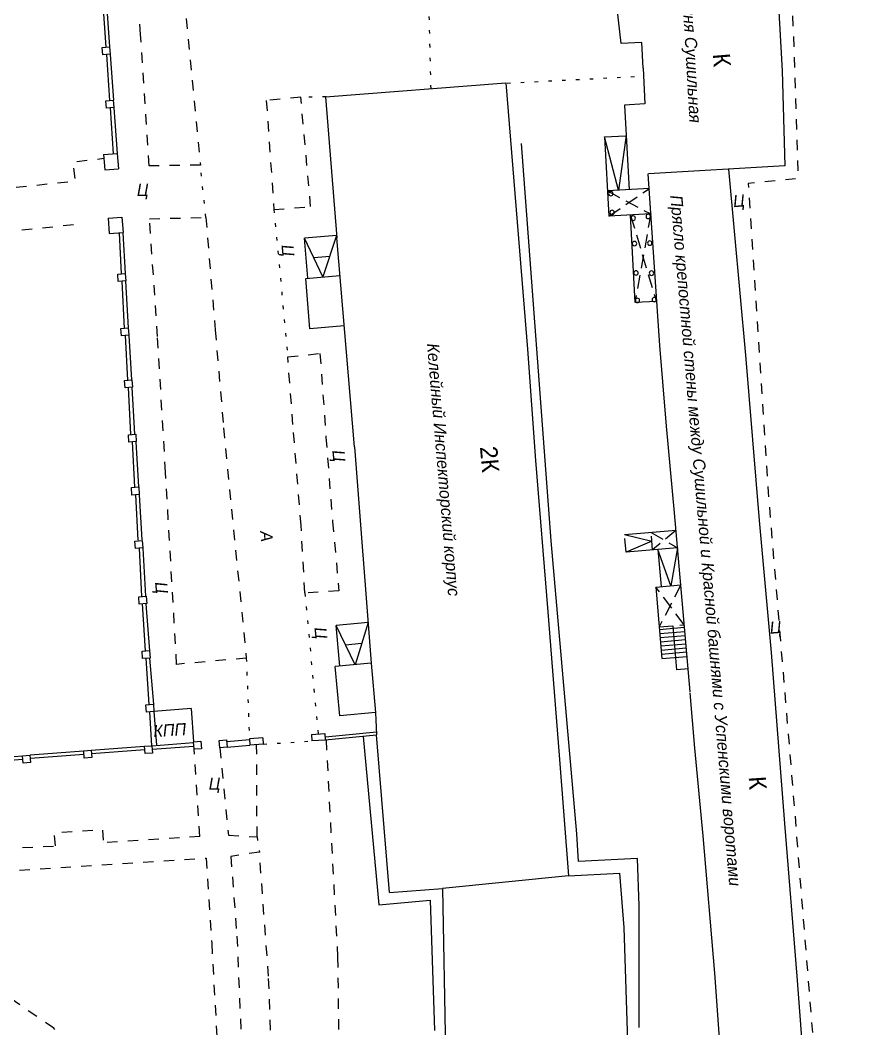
# Model space of a CAD drawing. Header units: metres. Extents: x 2227888 to 2228620, y 529759 to 530801.
# Drawn here: x 2228326.2 to 2228387.1, y 530421 to 530494.2 of the extents above; entities that cross this region are included whole.
import ezdxf

# ---------------------------------------------------------------- set-up
doc = ezdxf.new("R2010")
doc.units = ezdxf.units.M
doc.header["$LTSCALE"] = 0.5
for name, pattern in [('189_3', [3, 1.5, -1.5]), ('22', [3, 2, -1]), ('24', [3, 1.5, -1.5]), ('366', [2, 0.5, -1.5]), ('CONTI', [0]), ('L2X1', [3, 2, -1])]:
    doc.linetypes.add(name, pattern=pattern)
for name, color, linetype in [('КУЛЬТ_РИТУАЛ', 252, 'CONTI'), ('ОГРАЖДЕНИЯ', 252, 'CONTI'), ('СКЛАДСКИЕ', 252, 'CONTI'), ('ТРОТУАРЫ', 252, 'CONTI')]:
    doc.layers.add(name, color=color, linetype=linetype)
doc.styles.add('БМ431', font='', dxfattribs={"height": 0.875})
doc.styles.add('рубленый', font='', dxfattribs={"height": 1})
doc.styles.get('БМ431').set_extended_font_data('Bm431', italic=True)
doc.styles.get('рубленый').set_extended_font_data('P131')
doc.linetypes.add('280', pattern='A,2,[9,GUGK.shx,S=0.25,R=0,X=0,Y=0.5],2,0', length=4)
doc.linetypes.add('84a_2', pattern='A,0.001,[5,GUGK.shx,S=0.9,R=225,X=0,Y=0],0.5,[5,GUGK.shx,S=0.4,R=225,X=0,Y=0],0.5', length=1.001)

msp = doc.modelspace()

# ---------------------------------------------------------------- linework, layer by layer
at = {"layer": 'КУЛЬТ_РИТУАЛ', "extrusion": (-2.03036e-17, 5.69296e-17, -1)}
for p, q in [((2228348.388, 530488.638), (2228361.458, 530489.65)), ((2228361.458, 530489.65), (2228363.032, 530470.34)), ((2228348.388, 530488.638), (2228349.194, 530478.416)), ((2228368.634, 530485.745), (2228368.935, 530479.985)), ((2228371.884, 530481.995), (2228368.84, 530481.813)), ((2228371.981, 530480.144), (2228368.935, 530479.985)), ((2228370.844, 530473.714), (2228370.512, 530480.067)), ((2228349.181, 530478.585), (2228346.864, 530478.389)), ((2228347.11, 530475.482), (2228346.864, 530478.389)), ((2228348.185, 530475.573), (2228346.864, 530478.389)), ((2228349.181, 530478.585), (2228348.185, 530475.573)), ((2228350.481, 530463.237), (2228349.194, 530478.416)), ((2228347.524, 530476.981), (2228348.683, 530477.079)), ((2228347.253, 530471.811), (2228346.943, 530475.468)), ((2228372.39, 530473.795), (2228370.844, 530473.714)), ((2228349.736, 530472.022), (2228347.253, 530471.811)), ((2228363.032, 530470.34), (2228363.628, 530462.261)), ((2228350.481, 530463.237), (2228351.701, 530447.553)), ((2228363.628, 530462.261), (2228364.524, 530451.268)), ((2228370.088, 530456.877), (2228373.824, 530457.201)), ((2228370.088, 530456.877), (2228372.061, 530456.404)), ((2228372.061, 530456.404), (2228370.199, 530455.597)), ((2228373.935, 530455.922), (2228370.199, 530455.597)), ((2228372.349, 530453.078), (2228374.168, 530453.236)), ((2228372.349, 530453.078), (2228372.8, 530447.885)), ((2228364.524, 530451.268), (2228365.338, 530440.885)), ((2228351.472, 530450.501), (2228349.144, 530450.28)), ((2228350.537, 530447.442), (2228349.144, 530450.28)), ((2228349.424, 530447.337), (2228349.144, 530450.28)), ((2228351.472, 530450.501), (2228350.537, 530447.442)), ((2228374.437, 530450.135), (2228372.618, 530449.977)), ((2228374.463, 530449.836), (2228372.644, 530449.678)), ((2228374.489, 530449.537), (2228372.67, 530449.38)), ((2228351.004, 530448.972), (2228349.841, 530448.861)), ((2228374.515, 530449.239), (2228372.696, 530449.081)), ((2228374.541, 530448.94), (2228372.722, 530448.782)), ((2228374.567, 530448.641), (2228372.748, 530448.483)), ((2228374.593, 530448.342), (2228372.774, 530448.184)), ((2228351.701, 530447.553), (2228349.086, 530447.305)), ((2228351.701, 530447.553), (2228351.998, 530443.974)), ((2228372.8, 530447.885), (2228374.619, 530448.043)), ((2228349.426, 530443.729), (2228349.086, 530447.305)), ((2228351.998, 530443.974), (2228349.426, 530443.729)), ((2228351.998, 530443.974), (2228352.087, 530442.342)), ((2228353.016, 530430.908), (2228352.087, 530442.342)), ((2228366.004, 530432.125), (2228356.87, 530431.192)), ((2228353.016, 530430.908), (2228356.87, 530431.192)), ((2228356.87, 530431.192), (2228357.212, 530413.537))]:
    msp.add_line(p, q, dxfattribs=at)
at = {"layer": 'КУЛЬТ_РИТУАЛ', "linetype": 'L2X1', "extrusion": (-2.03036e-17, 5.69296e-17, -1)}
for p, q in [((2228368.84, 530481.813), (2228371.981, 530480.144)), ((2228368.935, 530479.985), (2228371.884, 530481.995)), ((2228370.512, 530480.067), (2228372.39, 530473.795)), ((2228371.981, 530480.144), (2228370.844, 530473.714)), ((2228370.199, 530455.597), (2228370.088, 530456.877)), ((2228372.116, 530455.764), (2228372.005, 530457.043)), ((2228372.005, 530457.043), (2228373.935, 530455.922)), ((2228373.824, 530457.201), (2228372.116, 530455.764)), ((2228374.168, 530453.236), (2228372.601, 530450.184)), ((2228374.419, 530450.342), (2228372.349, 530453.078)), ((2228372.601, 530450.184), (2228374.419, 530450.342))]:
    msp.add_line(p, q, dxfattribs=at)
at = {"layer": 'КУЛЬТ_РИТУАЛ', "linetype": 'Continuous', "extrusion": (-2.03036e-17, 5.69296e-17, -1)}
for p, q in [((2228365.338, 530440.885), (2228366.004, 530432.125)), ((2228366.004, 530432.125), (2228369.707, 530432.323)), ((2228369.707, 530432.323), (2228370.042, 530428.368)), ((2228370.042, 530428.368), (2228370.368, 530417.482))]:
    msp.add_line(p, q, dxfattribs=at)
at = {"layer": 'КУЛЬТ_РИТУАЛ', "extrusion": (-2.03036e-17, 5.69296e-17, -1), "elevation": 0}
for points in [[(-2228371.43, 530490.734), (-2228371.339, 530492.581), (-2228369.845, 530492.507), (-2228369.436, 530496.133), (-2228368.97, 530501.4), (-2228368.766, 530503.913), (-2228369.567, 530504.042), (-2228368.904, 530510.882), (-2228369.707, 530510.97)], [(-2228371.43, 530490.734), (-2228371.564, 530488.132), (-2228370.072, 530488.043), (-2228370.426, 530481.907)], [(-2228370.2, 530485.827), (-2228369.633, 530481.86), (-2228368.634, 530485.745), (-2228370.157, 530485.825)], [(-2228374.843, 530445.464), (-2228373.716, 530458.449), (-2228373.124, 530464.738), (-2228372.647, 530470.605), (-2228371.796, 530483.06)], [(-2228373.935, 530455.922), (-2228373.454, 530453.174), (-2228372.506, 530455.798), (-2228372.74, 530453.112)], [(-2228374.696, 530447.15), (-2228373.881, 530447.079), (-2228373.605, 530450.263)], [(-2228377.797, 530408.82), (-2228376.646, 530425.054), (-2228375.786, 530435.027), (-2228375.196, 530441.396), (-2228374.848, 530445.406)]]:
    msp.add_lwpolyline(points, dxfattribs=at)
at = {"layer": 'КУЛЬТ_РИТУАЛ', "linetype": '24', "elevation": 0, "flags": 128}
msp.add_lwpolyline([(2228377.433, 530500.002), (2228382.082, 530500.36), (2228382.686, 530482.721), (2228379.061, 530482.361), (2228380.502, 530459.953), (2228382.418, 530436.89), (2228384.217, 530414.483), (2228385.765, 530391.711)], dxfattribs=at)
at = {"layer": 'КУЛЬТ_РИТУАЛ', "extrusion": (1.22465e-16, -2.71926e-32, -1), "elevation": 0}
for points in [[(-2228376.531, 530498.78), (-2228381.039, 530499.13), (-2228381.528, 530490.542), (-2228381.721, 530483.629), (-2228371.828, 530483.062)], [(-2228387.086, 530386.721), (-2228387.024, 530388.634), (-2228385.171, 530388.513), (-2228384.883, 530392.885), (-2228383.763, 530409.202), (-2228383.154, 530417.812), (-2228382.603, 530424.85), (-2228381.719, 530435.924), (-2228380.754, 530448.329), (-2228379.889, 530457.902), (-2228378.887, 530469.897), (-2228377.657, 530483.396)]]:
    msp.add_lwpolyline(points, dxfattribs=at)
at = {"layer": 'КУЛЬТ_РИТУАЛ', "linetype": '280', "flags": 128}
for points, elevation in [([(2228371.15, 530421.12), (2228371.15, 530429.94), (2228371.03, 530433.39), (2228366.751, 530433.164), (2228366.63, 530435.16), (2228364.76, 530456.43), (2228362.6, 530485.25)], 213.001), ([(2228351.118, 530442.242), (2228352.241, 530430.01), (2228355.968, 530430.352), (2228356.293, 530420.895)], 0)]:
    msp.add_lwpolyline(points, dxfattribs=dict(at, elevation=elevation))
at = {"layer": 'КУЛЬТ_РИТУАЛ', "elevation": 0, "flags": 128}
msp.add_lwpolyline([(2228346.943, 530475.468), (2228349.427, 530475.678)], dxfattribs=at)
at = {"layer": 'КУЛЬТ_РИТУАЛ', "extrusion": (-2.03036e-17, 5.69296e-17, -1)}
for centre in [(-2228369.089, 530481.623), (-2228369.175, 530480.252), (-2228370.707, 530479.84), (-2228371.801, 530479.965), (-2228370.804, 530477.994), (-2228371.914, 530478.03), (-2228370.915, 530475.867), (-2228372.04, 530475.852), (-2228371.019, 530473.87), (-2228372.242, 530473.934)]:
    msp.add_circle(centre, 0.16, dxfattribs=at)
at = {"layer": 'ОГРАЖДЕНИЯ', "extrusion": (-2.03036e-17, 5.69296e-17, -1)}
for p, q in [((2228332.461, 530492.244), (2228332.209, 530495.719)), ((2228332.453, 530495.742), (2228332.711, 530492.266)), ((2228332.734, 530488.384), (2228332.51, 530491.708)), ((2228332.755, 530491.71), (2228332.984, 530488.403)), ((2228332.984, 530484.509), (2228332.776, 530487.848)), ((2228333.021, 530487.849), (2228333.27, 530484.53)), ((2228332.271, 530484.455), (2228333.269, 530484.531)), ((2228332.271, 530484.455), (2228332.355, 530483.344)), ((2228333.269, 530484.531), (2228333.353, 530483.42)), ((2228332.355, 530483.344), (2228333.353, 530483.42)), ((2228332.603, 530479.841), (2228333.601, 530479.917)), ((2228332.603, 530479.841), (2228333.601, 530479.917)), ((2228332.603, 530479.841), (2228332.687, 530478.73)), ((2228332.603, 530479.841), (2228332.687, 530478.73)), ((2228333.601, 530479.917), (2228333.685, 530478.806)), ((2228333.601, 530479.917), (2228333.685, 530478.806)), ((2228332.687, 530478.73), (2228333.685, 530478.806)), ((2228332.687, 530478.73), (2228333.685, 530478.806)), ((2228333.577, 530475.812), (2228333.43, 530478.774)), ((2228333.577, 530475.812), (2228333.43, 530478.774)), ((2228333.675, 530478.775), (2228333.838, 530475.835)), ((2228333.675, 530478.775), (2228333.838, 530475.835)), ((2228333.789, 530471.843), (2228333.618, 530475.274)), ((2228333.789, 530471.843), (2228333.618, 530475.274)), ((2228333.863, 530475.275), (2228334.052, 530471.872)), ((2228333.863, 530475.275), (2228334.052, 530471.872)), ((2228334.035, 530468.095), (2228333.868, 530471.332)), ((2228334.035, 530468.095), (2228333.868, 530471.332)), ((2228334.114, 530471.333), (2228334.294, 530468.117)), ((2228334.114, 530471.333), (2228334.294, 530468.117)), ((2228334.263, 530464.133), (2228334.087, 530467.56)), ((2228334.263, 530464.133), (2228334.087, 530467.56)), ((2228334.332, 530467.561), (2228334.523, 530464.164)), ((2228334.332, 530467.561), (2228334.523, 530464.164)), ((2228334.541, 530460.313), (2228334.371, 530463.617)), ((2228334.617, 530463.618), (2228334.799, 530460.335)), ((2228334.793, 530456.473), (2228334.623, 530459.777)), ((2228334.868, 530459.778), (2228335.051, 530456.495)), ((2228335.055, 530452.385), (2228334.874, 530455.903)), ((2228335.119, 530455.904), (2228335.313, 530452.415)), ((2228335.312, 530448.443), (2228335.089, 530451.859)), ((2228335.334, 530451.86), (2228335.606, 530448.454)), ((2228335.592, 530444.557), (2228335.373, 530447.917)), ((2228335.619, 530447.918), (2228335.888, 530444.583)), ((2228335.788, 530441.565), (2228335.628, 530444.012)), ((2228347.362, 530442.381), (2228348.336, 530442.45)), ((2228347.362, 530442.381), (2228347.393, 530441.91)), ((2228348.336, 530442.45), (2228348.367, 530441.975)), ((2228352.084, 530442.336), (2228348.367, 530441.975)), ((2228352.087, 530442.545), (2228348.37, 530442.184)), ((2228331.374, 530441.237), (2228335.245, 530441.531)), ((2228338.828, 530441.5), (2228335.802, 530441.298)), ((2228343.833, 530442.128), (2228342.859, 530442.063)), ((2228342.859, 530442.063), (2228342.889, 530441.607)), ((2228343.863, 530441.672), (2228342.889, 530441.607)), ((2228343.833, 530442.128), (2228343.863, 530441.672)), ((2228348.367, 530441.975), (2228347.393, 530441.91)), ((2228322.526, 530440.501), (2228326.394, 530440.839)), ((2228326.957, 530440.902), (2228330.829, 530441.196)), ((2228330.848, 530440.929), (2228326.976, 530440.635)), ((2228335.264, 530441.264), (2228331.393, 530440.97)), ((2228326.416, 530440.572), (2228322.548, 530440.234))]:
    msp.add_line(p, q, dxfattribs=at)
at = {"layer": 'ОГРАЖДЕНИЯ', "extrusion": (-2.03036e-17, 5.69296e-17, -1), "elevation": 0}
for points in [[(-2228332.175, 530492.218), (-2228332.709, 530492.266), (-2228332.753, 530491.728), (-2228332.219, 530491.681)], [(-2228332.448, 530488.355), (-2228332.982, 530488.402), (-2228333.026, 530487.865), (-2228332.492, 530487.817)], [(-2228333.302, 530475.786), (-2228333.836, 530475.834), (-2228333.879, 530475.296), (-2228333.345, 530475.249)], [(-2228333.537, 530471.845), (-2228334.07, 530471.892), (-2228334.114, 530471.355), (-2228333.58, 530471.307)], [(-2228333.789, 530468.072), (-2228334.323, 530468.12), (-2228334.367, 530467.582), (-2228333.833, 530467.535)], [(-2228334.073, 530464.13), (-2228334.607, 530464.177), (-2228334.651, 530463.64), (-2228334.117, 530463.592)], [(-2228334.291, 530460.29), (-2228334.825, 530460.337), (-2228334.869, 530459.8), (-2228334.335, 530459.752)], [(-2228334.542, 530456.416), (-2228335.076, 530456.463), (-2228335.12, 530455.926), (-2228334.586, 530455.878)], [(-2228334.825, 530452.371), (-2228335.359, 530452.419), (-2228335.403, 530451.881), (-2228334.869, 530451.834)], [(-2228335.109, 530447.891), (-2228335.071, 530448.426), (-2228335.609, 530448.46), (-2228335.647, 530447.925)], [(-2228335.39, 530444.005), (-2228335.352, 530444.54), (-2228335.89, 530444.574), (-2228335.928, 530444.04)], [(-2228335.283, 530440.996), (-2228335.245, 530441.531), (-2228335.784, 530441.565), (-2228335.821, 530441.03)], [(-2228338.846, 530441.307), (-2228338.802, 530441.841), (-2228339.339, 530441.881), (-2228339.384, 530441.347)], [(-2228340.703, 530441.417), (-2228340.658, 530441.951), (-2228341.196, 530441.991), (-2228341.24, 530441.457)], [(-2228326.394, 530440.839), (-2228326.932, 530440.879), (-2228326.976, 530440.345), (-2228326.438, 530440.305)], [(-2228330.873, 530440.669), (-2228330.836, 530441.203), (-2228331.374, 530441.237), (-2228331.412, 530440.703)]]:
    msp.add_lwpolyline(points, close=True, dxfattribs=at)
at = {"layer": 'ОГРАЖДЕНИЯ', "flags": 128}
msp.add_lwpolyline([(2228342.867, 530441.981), (2228341.208, 530441.844)], dxfattribs=at)
at = {"layer": 'ОГРАЖДЕНИЯ', "elevation": 0, "flags": 128}
msp.add_lwpolyline([(2228341.24, 530441.457), (2228342.889, 530441.607)], dxfattribs=at)
at = {"layer": 'СКЛАДСКИЕ', "extrusion": (-2.03036e-17, 5.69296e-17, -1)}
for p, q in [((2228338.642, 530444.251), (2228335.928, 530444.044)), ((2228335.928, 530444.038), (2228336.123, 530441.591)), ((2228338.642, 530444.251), (2228338.802, 530441.841)), ((2228335.784, 530441.565), (2228338.806, 530441.791))]:
    msp.add_line(p, q, dxfattribs=at)
at = {"layer": 'СКЛАДСКИЕ', "linetype": '366', "elevation": 0, "flags": 128}
msp.add_lwpolyline([(2228339.694, 530479.9), (2228339.301, 530483.687)], dxfattribs=at)
at = {"layer": 'ТРОТУАРЫ', "linetype": '189_3', "extrusion": (-2.03036e-17, 5.69296e-17, -1), "elevation": 0}
for points in [[(-2228336.031, 530512.113), (-2228336.031, 530512.113), (-2228338.267, 530494.322), (-2228339.301, 530483.687)], [(-2228339.301, 530483.687), (-2228335.587, 530483.638), (-2228334.956, 530493.177), (-2228334.388, 530502.207), (-2228333.844, 530511.168)], [(-2228336.774, 530461.419), (-2228336.192, 530471.249), (-2228335.612, 530479.788), (-2228339.694, 530479.9)], [(-2228339.694, 530479.9), (-2228340.373, 530471.737), (-2228340.987, 530464.623), (-2228341.559, 530458.725), (-2228342.634, 530447.915)], [(-2228342.634, 530447.915), (-2228337.577, 530447.467), (-2228336.774, 530461.419)], [(-2228348.418, 530441.978), (-2228349.26, 530426.23), (-2228349.421, 530414.425)]]:
    msp.add_lwpolyline(points, dxfattribs=at)
at = {"layer": 'ТРОТУАРЫ', "linetype": '189_3', "extrusion": (-2.03036e-17, 5.69296e-17, -1), "elevation": 0, "flags": 128}
for points in [[(-2228313.899, 530499.153), (-2228314.023, 530496.689), (-2228312.656, 530496.562), (-2228313.016, 530491.985), (-2228315.947, 530492.153), (-2228318.438, 530494.818), (-2228321.193, 530494.955), (-2228323.292, 530492.999), (-2228323.446, 530490.124), (-2228321.549, 530487.983), (-2228318.704, 530487.828), (-2228316.017, 530490.25), (-2228313.294, 530490.176), (-2228313.649, 530485.914), (-2228313.978, 530480.806), (-2228324.191, 530481.899), (-2228330.231, 530482.544), (-2228330.05, 530483.926), (-2228332.292, 530484.182)], [(-2228310.998, 530464.003), (-2228309.745, 530477.246), (-2228324.407, 530478.775), (-2228330.477, 530479.42)]]:
    msp.add_lwpolyline(points, dxfattribs=at)
at = {"layer": 'ТРОТУАРЫ', "linetype": '366', "flags": 128}
for points, elevation in [([(2228356.038, 530489.231), (2228355.861, 530496.485)], 0), ([(2228361.56, 530489.64), (2228371.46, 530490.147)], 214.75), ([(2228348.423, 530488.641), (2228346.588, 530488.624)], 0), ([(2228344.642, 530480.465), (2228345.64, 530469.77)], 0), ([(2228346.88, 530452.65), (2228347.849, 530442.416)], 214.58), ([(2228342.634, 530447.915), (2228342.859, 530442.063)], 0), ([(2228343.863, 530441.672), (2228347.393, 530441.91)], 0), ([(2228343.415, 530434.941), (2228343.581, 530433.85)], 0)]:
    msp.add_lwpolyline(points, dxfattribs=dict(at, elevation=elevation))
at = {"layer": 'ТРОТУАРЫ', "linetype": '189_3', "extrusion": (-2.03036e-17, 5.69296e-17, -1), "elevation": 0}
for points in [[(-2228344.642, 530480.465), (-2228347.303, 530480.681), (-2228346.588, 530488.624), (-2228344.084, 530488.379)], [(-2228345.64, 530469.77), (-2228347.979, 530470.025), (-2228348.416, 530463.944), (-2228348.888, 530457.826), (-2228349.357, 530452.794), (-2228346.88, 530452.65), (-2228346.61, 530457.55), (-2228346.017, 530464.874)], [(-2228343.581, 530433.85), (-2228341.505, 530433.533), (-2228341.95, 530427.733), (-2228342.273, 530420.128), (-2228342.648, 530414.082), (-2228343.177, 530402.149), (-2228344.137, 530401.921), (-2228345.058, 530403.85), (-2228344.87, 530410.64), (-2228344.512, 530417.916), (-2228344.249, 530424.83)]]:
    msp.add_lwpolyline(points, close=True, dxfattribs=at)
at = {"layer": 'ТРОТУАРЫ', "linetype": '189_3', "elevation": 0}
for points in [[(2228340.703, 530441.417), (2228341.338, 530435.066), (2228343.415, 530434.941), (2228343.382, 530441.64)], [(2228339.27, 530434.973), (2228338.846, 530441.307)]]:
    msp.add_lwpolyline(points, dxfattribs=at)
at = {"layer": 'ТРОТУАРЫ', "linetype": '189_3', "flags": 128}
for points in [[(2228328.774, 530434.292), (2228328.704, 530435.25), (2228332.197, 530435.484), (2228332.268, 530434.525)], [(2228321.888, 530433.943), (2228328.774, 530434.292)]]:
    msp.add_lwpolyline(points, dxfattribs=at)
at = {"layer": 'ТРОТУАРЫ', "linetype": '189_3', "elevation": 0, "flags": 128}
msp.add_lwpolyline([(2228339.27, 530434.973), (2228332.271, 530434.526), (2228332.271, 530434.526), (2228332.271, 530434.526), (2228332.271, 530434.526)], dxfattribs=at)
at = {"layer": 'ТРОТУАРЫ', "linetype": '189_3', "extrusion": (-2.03036e-17, 5.69296e-17, -1)}
msp.add_lwpolyline([(-2228323.239, 530424.797), (-2228318.751, 530425.81), (-2228320.18, 530432.14), (-2228339.72, 530433.405), (-2228340.123, 530427.219), (-2228340.807, 530414.738), (-2228340.942, 530404.868), (-2228340.942, 530404.868), (-2228335.756, 530412.579), (-2228331.625, 530417.508), (-2228328.665, 530421.06)], close=True, dxfattribs=at)

# ---------------------------------------------------------------- texts
at = {"layer": 'КУЛЬТ_РИТУАЛ'}
for s, height, rotation, style, p in [('Башня Сушильная', 0.875, 273.27869, 'БМ431', (2228374.219, 530496.94)), ('К', 1.25, 274.76665, 'рубленый', (2228376.481, 530491.753))]:
    msp.add_text(s, height=height, rotation=rotation, dxfattribs=dict(at, style=style)).set_placement(p)
at = {"layer": 'КУЛЬТ_РИТУАЛ', "linetype": '22'}
for s, height, rotation, style, p in [('Прясло крепостной стены между Сушильной и Красной башнями с Успенскими воротами', 0.875, 274.88584, 'БМ431', (2228373.401, 530481.476)), ('Келейный Инспекторский корпус', 0.875, 274.80789, 'БМ431', (2228355.739, 530470.726)), ('2К', 1.25, 275.04174, 'рубленый', (2228359.587, 530463.24)), ('К', 1.25, 273.87592, 'рубленый', (2228379.09, 530439.308))]:
    msp.add_text(s, height=height, rotation=rotation, dxfattribs=dict(at, style=style)).set_placement(p)
at = {"layer": 'КУЛЬТ_РИТУАЛ', "linetype": '24', "style": 'БМ431'}
for p in [(2228377.995, 530480.633), (2228380.654, 530449.684)]:
    msp.add_text('Ц', height=0.875, rotation=4.57059, dxfattribs=at).set_placement(p)
at = {"layer": 'СКЛАДСКИЕ', "style": 'БМ431'}
msp.add_text('КПП', height=0.875, rotation=3.78309, dxfattribs=at).set_placement((2228335.913, 530442.181))
at = {"layer": 'ТРОТУАРЫ', "linetype": '84a_2', "style": 'БМ431'}
for p in [(2228334.694, 530481.457), (2228339.906, 530438.379)]:
    msp.add_text('Ц', height=0.875, dxfattribs=at).set_placement(p)
at = {"layer": 'ТРОТУАРЫ', "linetype": '366', "style": 'БМ431'}
for rotation, p in [(275.42499, (2228345.181, 530477.878)), (275.69533, (2228348.871, 530462.972)), (275.69686, (2228347.572, 530450.12))]:
    msp.add_text('Ц', height=0.875, rotation=rotation, dxfattribs=at).set_placement(p)
at = {"layer": 'ТРОТУАРЫ', "linetype": '22', "style": 'БМ431'}
for s, rotation, p in [('А', 274.83581, (2228343.637, 530457.104)), ('Ц', 274.58312, (2228336.009, 530453.415))]:
    msp.add_text(s, height=0.875, rotation=rotation, dxfattribs=at).set_placement(p)

doc.saveas('drawing.dxf')
